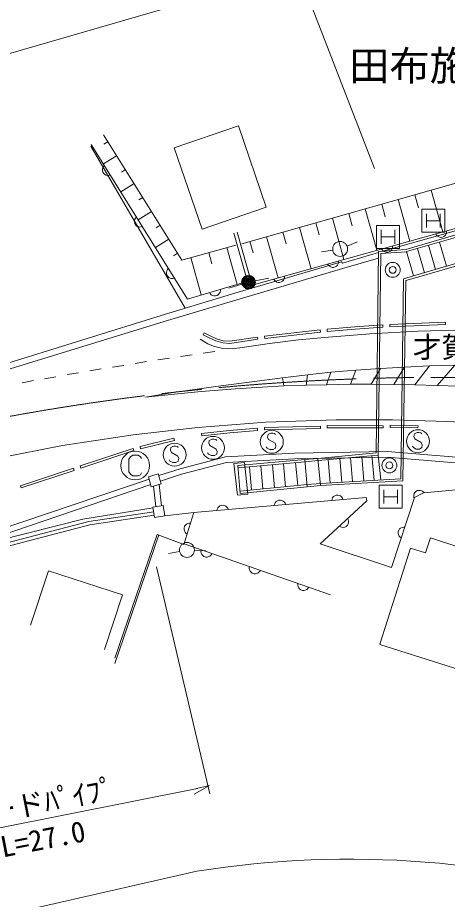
# Model space of a CAD drawing. Units: millimetres, scale not verified. Extents: x 40000 to 680000, y 20000 to 380000.
# Drawn here: x 181866 to 219287, y 264228 to 341062 of the extents above; entities that cross this region are included whole.
import ezdxf
from ezdxf.enums import TextEntityAlignment as Align

# ---------------------------------------------------------------- set-up
doc = ezdxf.new("R2010")
doc.units = ezdxf.units.MM
doc.header["$LTSCALE"] = 1000
doc.linetypes.add('CHAIN', pattern=[18.5, 12, -1.5, 3.5, -1.5])
for name, color, linetype, lineweight in [('M-BGD', 7, 'Continuous', 13), ('M-BGD-EXST', 7, 'Continuous', 13), ('M-BMK', 2, 'CHAIN', 13), ('M-STR-HTXT', 7, 'Continuous', 13), ('M-STR-STR1', 1, 'Continuous', 13), ('M-STR-STRC', 7, 'Continuous', 13)]:
    doc.layers.add(name, color=color, linetype=linetype, lineweight=lineweight)
doc.styles.add('ＭＳ ゴシック', font='')
doc.styles.get('ＭＳ ゴシック').set_extended_font_data('MS Gothic')

msp = doc.modelspace()

# ---------------------------------------------------------------- linework, layer by layer
at = {"layer": 'M-BGD'}
for p, q in [((201086, 331621), (195507, 329715)), ((203502, 324548), (201086, 331621)), ((196167, 319933), (189352, 330853)), ((188234, 329874), (196442, 315748)), ((196644, 316539), (188279, 330010)), ((189731, 330247), (189385, 330031)), ((195507, 329715), (197924, 322642)), ((190488, 329033), (189333, 328313)), ((189329, 328092), (189275, 327989)), ((189410, 328190), (189329, 328092)), ((189275, 327989), (189243, 327851)), ((189243, 327851), (189245, 327734)), ((189245, 327734), (189274, 327611)), ((189274, 327611), (189359, 327475)), ((189359, 327475), (189456, 327394)), ((189456, 327394), (189560, 327341)), ((189560, 327341), (189697, 327309)), ((189814, 327311), (189937, 327340)), ((191245, 327820), (190898, 327603)), ((189697, 327309), (189814, 327311)), ((192002, 326606), (190842, 325883)), ((220027, 326647), (201378, 321363)), ((217881, 326015), (218904, 322388)), ((192759, 325393), (192411, 325175)), ((215011, 325206), (216031, 321587)), ((216446, 325611), (216761, 324495)), ((197924, 322642), (203502, 324548)), ((212141, 324397), (213155, 320801)), ((213576, 324802), (213884, 323711)), ((192064, 323498), (192032, 323360)), ((192117, 323602), (192064, 323498)), ((192198, 323699), (192117, 323602)), ((193517, 324180), (192351, 323452)), ((209271, 323588), (210286, 319986)), ((210706, 323993), (211007, 322926)), ((192032, 323360), (192033, 323244)), ((192033, 323244), (192063, 323121)), ((192063, 323121), (192147, 322985)), ((192147, 322985), (192244, 322904)), ((192244, 322904), (192348, 322851)), ((192348, 322851), (192486, 322818)), ((192486, 322818), (192602, 322820)), ((192602, 322820), (192725, 322850)), ((194274, 322966), (193923, 322748)), ((202284, 317756), (221095, 322998)), ((206401, 322779), (207414, 319186)), ((207836, 323183), (208130, 322141)), ((213672, 320709), (221149, 322814)), ((201995, 317674), (200691, 322271)), ((202284, 317756), (200979, 322354)), ((203531, 321970), (204541, 318386)), ((204966, 322374), (205253, 321356)), ((218262, 322209), (218333, 322104)), ((218333, 322104), (218417, 322024)), ((218417, 322024), (218541, 321954)), ((218541, 321954), (218653, 321923)), ((218779, 321917), (218933, 321960)), ((218933, 321960), (219038, 322031)), ((219038, 322031), (219118, 322115)), ((219118, 322115), (219188, 322238)), ((219188, 322238), (219219, 322351)), ((219219, 322351), (219225, 322477)), ((195031, 321753), (193860, 321022)), ((200860, 321241), (196167, 319933)), ((202096, 321565), (202376, 320571)), ((210551, 321154), (211476, 321535)), ((214516, 321040), (214522, 321167)), ((218653, 321923), (218779, 321917)), ((195788, 320540), (195436, 320320)), ((198513, 320587), (198784, 319615)), ((200077, 321023), (200976, 317802)), ((209307, 320810), (208318, 320662)), ((213296, 320586), (210159, 319655)), ((213559, 320898), (213630, 320793)), ((213630, 320793), (213714, 320713)), ((213714, 320713), (213838, 320644)), ((213838, 320644), (213950, 320613)), ((213950, 320613), (214076, 320606)), ((214076, 320606), (214231, 320649)), ((214231, 320649), (214335, 320720)), ((214335, 320720), (214416, 320805)), ((214416, 320805), (214485, 320928)), ((214485, 320928), (214516, 321040)), ((196949, 320151), (197857, 316893)), ((210064, 319782), (200792, 317055)), ((209782, 319618), (209813, 319730)), ((209813, 319730), (209820, 319856)), ((210064, 319782), (210159, 319655)), ((213290, 320115), (210274, 319219)), ((194852, 319008), (194820, 318870)), ((194820, 318870), (194822, 318753)), ((194905, 319111), (194852, 319008)), ((194986, 319209), (194905, 319111)), ((210274, 319219), (200963, 316480)), ((202284, 317756), (201882, 319172)), ((208856, 319588), (208927, 319483)), ((208927, 319483), (209012, 319403)), ((209012, 319403), (209135, 319333)), ((209135, 319333), (209247, 319302)), ((209247, 319302), (209374, 319296)), ((209374, 319296), (209528, 319339)), ((209528, 319339), (209633, 319410)), ((209633, 319410), (209713, 319494)), ((209713, 319494), (209782, 319618)), ((194822, 318753), (194851, 318630)), ((194851, 318630), (194935, 318494)), ((194935, 318494), (195033, 318414)), ((195033, 318414), (195136, 318360)), ((195136, 318360), (195274, 318328)), ((195274, 318328), (195391, 318330)), ((195391, 318330), (195514, 318359)), ((202562, 318134), (203739, 318369)), ((204153, 318277), (204224, 318173)), ((204224, 318173), (204309, 318092)), ((204825, 318028), (204930, 318099)), ((204930, 318099), (205010, 318184)), ((205010, 318184), (205079, 318307)), ((205079, 318307), (205110, 318419)), ((205110, 318419), (205117, 318546)), ((201449, 317940), (196644, 316539)), ((199522, 317253), (199526, 317380)), ((201399, 317844), (200249, 317499)), ((201995, 317674), (201449, 317940)), ((204309, 318092), (204432, 318023)), ((204432, 318023), (204544, 317992)), ((204544, 317992), (204671, 317986)), ((204671, 317986), (204825, 318028)), ((200792, 317055), (194728, 315234)), ((198566, 317100), (198638, 316996)), ((198638, 316996), (198724, 316916)), ((198724, 316916), (198848, 316848)), ((198848, 316848), (198961, 316819)), ((198961, 316819), (199087, 316814)), ((199087, 316814), (199241, 316859)), ((199241, 316859), (199345, 316931)), ((199345, 316931), (199424, 317016)), ((199424, 317016), (199492, 317140)), ((199492, 317140), (199522, 317253)), ((200963, 316480), (194902, 314659)), ((194728, 315234), (177520, 309869)), ((194902, 314659), (177662, 309390)), ((212547, 313507), (208930, 313233)), ((216754, 313728), (212547, 313507)), ((221847, 313895), (216754, 313728)), ((198417, 312638), (197756, 313037)), ((206311, 312976), (203808, 312653)), ((208930, 313233), (206311, 312976)), ((198027, 311822), (199034, 311970)), ((198933, 312425), (198417, 312638)), ((199606, 312247), (198933, 312425)), ((200122, 312206), (199606, 312247)), ((200679, 312227), (200122, 312206)), ((201209, 312291), (200679, 312227)), ((203808, 312653), (201209, 312291)), ((194083, 311238), (195098, 311392)), ((196044, 311540), (197072, 311683)), ((188145, 310287), (189145, 310445)), ((190133, 310616), (191120, 310762)), ((192089, 310926), (193091, 311084)), ((211323, 310341), (213462, 310494)), ((212659, 309111), (213462, 310494)), ((213462, 310494), (215551, 310618)), ((214616, 309096), (215551, 310618)), ((215551, 310618), (217743, 310716)), ((216466, 309056), (217743, 310716)), ((217743, 310716), (219941, 310788)), ((218401, 309007), (219941, 310788)), ((184219, 309595), (185202, 309769)), ((186175, 309951), (187178, 310108)), ((199119, 308921), (204931, 309689)), ((204931, 309689), (207103, 309941)), ((205055, 308982), (204931, 309689)), ((206979, 309043), (207103, 309941)), ((207103, 309941), (209128, 310162)), ((208775, 309078), (209128, 310162)), ((209128, 310162), (211323, 310341)), ((210855, 309112), (211323, 310341)), ((182267, 309234), (183255, 309430)), ((195249, 308354), (199119, 308921)), ((203154, 308876), (200845, 308726)), ((205055, 308982), (203154, 308876)), ((206979, 309043), (205055, 308982)), ((208775, 309078), (206979, 309043)), ((210855, 309112), (208775, 309078)), ((212659, 309111), (210855, 309112)), ((214616, 309096), (212659, 309111)), ((216466, 309056), (214616, 309096)), ((218401, 309007), (216466, 309056)), ((220289, 308940), (218401, 309007)), ((193006, 307999), (195249, 308354)), ((195531, 308257), (193006, 307999)), ((197839, 308483), (195531, 308257)), ((200845, 308726), (197839, 308483)), ((203477, 305809), (197561, 305360)), ((209596, 306003), (203477, 305809)), ((214523, 306015), (209596, 306003)), ((219258, 305873), (214523, 306015)), ((219258, 305873), (224234, 305590)), ((197561, 305360), (191933, 304718)), ((191933, 304718), (185783, 303789)), ((185783, 303789), (179112, 302460)), ((196005, 301752), (199979, 302787)), ((199979, 302787), (205990, 303102)), ((205990, 303102), (214073, 303258)), ((206008, 302603), (214057, 302757)), ((214057, 302757), (219992, 302276)), ((214073, 303258), (220047, 302773)), ((196145, 301272), (200056, 302290)), ((200056, 302290), (206008, 302603)), ((201610, 302295), (200706, 302196)), ((200706, 302196), (201006, 299443)), ((201910, 299542), (201610, 302295)), ((194116, 301295), (193257, 301048)), ((194363, 300436), (194116, 301295)), ((194155, 301159), (196005, 301752)), ((194294, 300678), (196145, 301272)), ((193314, 300851), (177551, 295507)), ((193257, 301048), (193505, 300189)), ((193505, 300189), (194363, 300436)), ((193453, 300370), (177692, 295027)), ((193893, 298475), (193707, 300247)), ((194391, 298528), (194195, 300388)), ((216460, 299682), (216400, 299582)), ((216547, 299773), (216460, 299682)), ((216689, 299849), (216547, 299773)), ((216813, 299870), (216689, 299849)), ((216930, 299864), (216813, 299870)), ((217065, 299823), (216930, 299864)), ((217165, 299763), (217065, 299823)), ((217257, 299676), (217165, 299763)), ((223832, 300273), (217200, 299646)), ((212209, 299257), (197220, 297932)), ((201006, 299443), (201910, 299542)), ((204388, 298887), (204297, 298778)), ((204482, 298955), (204388, 298887)), ((204598, 299006), (204482, 298955)), ((204757, 299020), (204598, 299006)), ((204880, 298991), (204757, 299020)), ((204985, 298940), (204880, 298991)), ((205094, 298849), (204985, 298940)), ((208199, 295196), (212278, 298968)), ((209242, 299115), (209213, 298992)), ((209293, 299220), (209242, 299115)), ((209384, 299328), (209293, 299220)), ((209478, 299397), (209384, 299328)), ((209594, 299447), (209478, 299397)), ((209754, 299461), (209594, 299447)), ((209877, 299432), (209754, 299461)), ((209982, 299381), (209877, 299432)), ((210090, 299290), (209982, 299381)), ((210158, 299196), (210090, 299290)), ((210209, 299080), (210158, 299196)), ((212278, 298968), (212209, 299257)), ((214415, 293154), (216431, 299235)), ((216359, 299446), (216354, 299330)), ((216354, 299330), (216375, 299205)), ((216400, 299582), (216359, 299446)), ((217200, 299646), (216431, 299235)), ((187548, 297352), (193665, 298337)), ((193653, 298408), (194552, 298553)), ((193797, 297517), (193653, 298408)), ((194552, 298553), (194696, 297663)), ((199249, 298232), (199220, 298109)), ((199300, 298337), (199249, 298232)), ((199391, 298445), (199300, 298337)), ((199486, 298514), (199391, 298445)), ((199602, 298564), (199486, 298514)), ((199761, 298578), (199602, 298564)), ((199884, 298549), (199761, 298578)), ((199989, 298498), (199884, 298549)), ((200097, 298407), (199989, 298498)), ((200166, 298313), (200097, 298407)), ((200216, 298197), (200166, 298313)), ((204246, 298674), (204216, 298550)), ((204297, 298778), (204246, 298674)), ((205162, 298755), (205094, 298849)), ((205213, 298638), (205162, 298755)), ((167202, 292239), (187548, 297352)), ((193724, 298007), (188078, 297147)), ((193769, 297710), (188139, 296853)), ((194696, 297663), (193797, 297517)), ((194696, 297663), (197220, 297932)), ((196340, 295146), (197220, 297932)), ((210657, 297306), (210605, 297422)), ((188078, 297147), (182840, 295789)), ((188139, 296853), (182916, 295499)), ((196404, 296742), (196356, 296589)), ((196356, 296589), (196358, 296463)), ((196478, 296844), (196404, 296742)), ((196565, 296921), (196478, 296844)), ((196691, 296987), (196565, 296921)), ((196804, 297014), (196691, 296987)), ((196931, 297016), (196804, 297014)), ((209871, 296743), (209982, 296682)), ((209982, 296682), (210094, 296649)), ((210094, 296649), (210235, 296643)), ((210235, 296643), (210349, 296667)), ((210349, 296667), (210465, 296719)), ((210465, 296719), (210582, 296828)), ((210582, 296828), (210643, 296939)), ((210643, 296939), (210676, 297051)), ((210681, 297192), (210657, 297306)), ((210676, 297051), (210681, 297192)), ((215214, 296580), (215126, 296504)), ((215340, 296644), (215214, 296580)), ((215454, 296669), (215340, 296644)), ((215581, 296669), (215454, 296669)), ((194017, 296031), (190318, 285240)), ((194159, 295983), (190322, 284787)), ((194019, 296037), (196340, 295146)), ((196358, 296463), (196385, 296349)), ((196385, 296349), (196450, 296224)), ((196450, 296224), (196527, 296136)), ((196527, 296136), (196630, 296062)), ((215050, 296403), (214999, 296251)), ((214999, 296251), (215000, 296124)), ((215000, 296124), (215025, 296011)), ((215025, 296011), (215089, 295884)), ((215126, 296504), (215050, 296403)), ((215089, 295884), (215165, 295796)), ((182840, 295789), (177658, 294441)), ((182916, 295499), (177734, 294151)), ((196361, 295209), (209104, 290756)), ((214415, 293154), (208199, 295196)), ((215165, 295796), (215266, 295720)), ((217807, 295729), (217382, 294415)), ((220546, 294844), (217807, 295729)), ((195971, 294554), (194990, 294364)), ((197258, 294643), (198257, 294589)), ((197819, 294643), (197818, 294516)), ((197818, 294516), (197842, 294402)), ((197842, 294402), (197904, 294275)), ((197904, 294275), (197979, 294186)), ((198688, 294217), (198765, 294317)), ((216065, 294833), (213408, 286462)), ((216065, 294833), (217382, 294415)), ((197979, 294186), (198080, 294109)), ((198080, 294109), (198231, 294057)), ((198231, 294057), (198357, 294056)), ((198357, 294056), (198471, 294080)), ((198471, 294080), (198599, 294142)), ((198599, 294142), (198688, 294217)), ((182986, 288114), (184543, 292865)), ((184543, 292865), (190992, 290751)), ((202038, 293190), (202037, 293064)), ((202037, 293064), (202061, 292949)), ((202061, 292949), (202123, 292822)), ((202123, 292822), (202198, 292733)), ((202818, 292689), (202907, 292764)), ((202907, 292764), (202984, 292865)), ((202198, 292733), (202299, 292656)), ((202299, 292656), (202450, 292604)), ((202450, 292604), (202577, 292603)), ((202577, 292603), (202691, 292627)), ((202691, 292627), (202818, 292689)), ((206258, 291737), (206256, 291611)), ((206256, 291611), (206281, 291497)), ((206281, 291497), (206343, 291370)), ((206343, 291370), (206418, 291280)), ((206418, 291280), (206518, 291203)), ((206518, 291203), (206669, 291151)), ((206910, 291174), (207037, 291236)), ((207037, 291236), (207126, 291311)), ((207126, 291311), (207203, 291412)), ((190992, 290751), (189435, 286000)), ((206669, 291151), (206796, 291150)), ((206796, 291150), (206910, 291174)), ((213405, 286445), (224838, 282817))]:
    msp.add_line(p, q, dxfattribs=at)
for centre, radius in [((209950, 320907), 650), ((201974, 318016), 600), ((201974, 318016), 528), ((201974, 318016), 456), ((201974, 318016), 384), ((201974, 318016), 312), ((201974, 318016), 240), ((201974, 318016), 168), ((201974, 318016), 96), ((201974, 318016), 24), ((196609, 294679), 650)]:
    msp.add_circle(centre, radius, dxfattribs=at)
at = {"layer": 'M-BGD-EXST'}
for p, q in [((217057, 322364), (217057, 324364)), ((217057, 324364), (219057, 324364)), ((219057, 324364), (219057, 322364)), ((217457, 323964), (217457, 322764)), ((218657, 323964), (218657, 322764)), ((213127, 320958), (213127, 322958)), ((213127, 322958), (215127, 322958)), ((215127, 322958), (215127, 320958)), ((217457, 323364), (218657, 323364)), ((213527, 322558), (213527, 321358)), ((213527, 321958), (214727, 321958)), ((214727, 322558), (214727, 321358)), ((219057, 322364), (217057, 322364)), ((215127, 320958), (213127, 320958)), ((198798, 304337), (198558, 304217)), ((198958, 304337), (198798, 304337)), ((199118, 304297), (198958, 304337)), ((199198, 304217), (199118, 304297)), ((203678, 304741), (203638, 304501)), ((203638, 304501), (203718, 304301)), ((203918, 304861), (203678, 304741)), ((203718, 304301), (204278, 303981)), ((204078, 304861), (203918, 304861)), ((204238, 304821), (204078, 304861)), ((204318, 304741), (204238, 304821)), ((216412, 304792), (216372, 304552)), ((216372, 304552), (216452, 304352)), ((216652, 304912), (216412, 304792)), ((216452, 304352), (217012, 304032)), ((216812, 304912), (216652, 304912)), ((216972, 304872), (216812, 304912)), ((217052, 304792), (216972, 304872)), ((195213, 303612), (195173, 303372)), ((195453, 303732), (195213, 303612)), ((195613, 303732), (195453, 303732)), ((195773, 303692), (195613, 303732)), ((195853, 303612), (195773, 303692)), ((198558, 304217), (198518, 303977)), ((198518, 303977), (198598, 303777)), ((198598, 303777), (199158, 303457)), ((203598, 303541), (203518, 303661)), ((203838, 303421), (203598, 303541)), ((204318, 303541), (204118, 303421)), ((204278, 303981), (204358, 303781)), ((204358, 303781), (204318, 303541)), ((216332, 303592), (216252, 303712)), ((216572, 303472), (216332, 303592)), ((217052, 303592), (216852, 303472)), ((217012, 304032), (217092, 303832)), ((217092, 303832), (217052, 303592)), ((191704, 302786), (191554, 302586)), ((191904, 302936), (191704, 302786)), ((192354, 302936), (191904, 302936)), ((192554, 302786), (192354, 302936)), ((192654, 302636), (192554, 302786)), ((195173, 303372), (195253, 303172)), ((195253, 303172), (195813, 302852)), ((195813, 302852), (195893, 302652)), ((198478, 303017), (198398, 303137)), ((198718, 302897), (198478, 303017)), ((198998, 302897), (198718, 302897)), ((199198, 303017), (198998, 302897)), ((199158, 303457), (199238, 303257)), ((199238, 303257), (199198, 303017)), ((204118, 303421), (203838, 303421)), ((216852, 303472), (216572, 303472)), ((191554, 302586), (191554, 301486)), ((195133, 302412), (195053, 302532)), ((195373, 302292), (195133, 302412)), ((195653, 302292), (195373, 302292)), ((195853, 302412), (195653, 302292)), ((195893, 302652), (195853, 302412)), ((191554, 301486), (191704, 301286)), ((191704, 301286), (191904, 301136)), ((192354, 301136), (192554, 301236)), ((192554, 301236), (192654, 301386)), ((191904, 301136), (192354, 301136)), ((213356, 298318), (213356, 300318)), ((213356, 300318), (215356, 300318)), ((213756, 299918), (213756, 298718)), ((214956, 299918), (214956, 298718)), ((215356, 300318), (215356, 298318)), ((213756, 299318), (214956, 299318)), ((215356, 298318), (213356, 298318))]:
    msp.add_line(p, q, dxfattribs=at)
for centre, radius in [((203998, 304101), 1000), ((216732, 304152), 1000), ((198878, 303577), 1000), ((195533, 302972), 1000), ((192104, 302036), 1250)]:
    msp.add_circle(centre, radius, dxfattribs=at)
at = {"layer": 'M-BMK'}
msp.add_arc((218752, 100323), 209393, 86.96097, 106.57092, dxfattribs=at)
at = {"layer": 'M-STR-HTXT'}
for p, q in [((212942, 327918), (205933, 346015)), ((64742, 304057), (203661, 344477)), ((193960, 293201), (198589, 273436)), ((172273, 268869), (197530, 273894)), ((198588, 274159), (197232, 273392)), ((197454, 273879), (198588, 274159)), ((86149, 241249), (197484, 266689))]:
    msp.add_line(p, q, dxfattribs=at)
msp.add_arc((210803, 181710), 86017, 72.3558, 98.90765, dxfattribs=at)
at = {"layer": 'M-STR-STR1'}
for p, q in [((221245, 322487), (215676, 320861)), ((221493, 322351), (215732, 320669)), ((217650, 321229), (218263, 319118)), ((218610, 321509), (219222, 319399)), ((213074, 303128), (213297, 320685)), ((213271, 302945), (213494, 320499)), ((213297, 320685), (215676, 320861)), ((213494, 320499), (215733, 320665)), ((215732, 320669), (216345, 318557)), ((216690, 320949), (217303, 318838)), ((222114, 320245), (216343, 318557)), ((222170, 320053), (216400, 318365)), ((215464, 318294), (215226, 300876)), ((215662, 318144), (215423, 300687)), ((216343, 318557), (215464, 318294)), ((216400, 318365), (215662, 318144)), ((208016, 302657), (213074, 303128)), ((208035, 302458), (213271, 302945)), ((211832, 302811), (212023, 300694)), ((212719, 302894), (212912, 300744)), ((213271, 302945), (213501, 300778)), ((201034, 302028), (206870, 302547)), ((201040, 302028), (201258, 299607)), ((201052, 301829), (206889, 302348)), ((203043, 302006), (203224, 299998)), ((204060, 302096), (204240, 300096)), ((205024, 302182), (205204, 300190)), ((206074, 302275), (206252, 300291)), ((206870, 302547), (208016, 302657)), ((206870, 302547), (207084, 300171)), ((206889, 302348), (208035, 302458)), ((208016, 302657), (208245, 300279)), ((208910, 302540), (209091, 300527)), ((209923, 302634), (210108, 300585)), ((210842, 302719), (211030, 300637)), ((202048, 301917), (202229, 299902)), ((207066, 300370), (208231, 300479)), ((208231, 300479), (215226, 300876)), ((208245, 300279), (215423, 300687)), ((201240, 299806), (207066, 300370)), ((201258, 299607), (207084, 300171)), ((207084, 300171), (208245, 300279))]:
    msp.add_line(p, q, dxfattribs=at)
for centre, radius in [((214528, 319085), 650), ((214528, 319085), 300), ((214243, 302045), 650), ((214243, 302045), 300)]:
    msp.add_circle(centre, radius, dxfattribs=at)
at = {"layer": 'M-STR-STRC'}
for p, q in [((211240, 314124), (213661, 314281)), ((213661, 314281), (213674, 314081)), ((214276, 314309), (219128, 314521)), ((214285, 314109), (214276, 314309)), ((214285, 314109), (219137, 314321)), ((219128, 314521), (219137, 314321)), ((198118, 313590), (198030, 313410)), ((198118, 313590), (198626, 313341)), ((203372, 313300), (208203, 313850)), ((203394, 313101), (208226, 313651)), ((208203, 313850), (208226, 313651)), ((208813, 313921), (211240, 314124)), ((208830, 313722), (208813, 313921)), ((208830, 313722), (211255, 313925)), ((211255, 313925), (213674, 314081)), ((198030, 313410), (198541, 313160)), ((198541, 313160), (199114, 312891)), ((198626, 313341), (199184, 313079)), ((199114, 312891), (199729, 312713)), ((199184, 313079), (199764, 312912)), ((199764, 312912), (200349, 312873)), ((200349, 312873), (202745, 313228)), ((200357, 312672), (202775, 313030)), ((202745, 313228), (202775, 313030)), ((203372, 313300), (203394, 313101)), ((199729, 312713), (200357, 312672)), ((200319, 305091), (197886, 304820)), ((202745, 305292), (200319, 305091)), ((202761, 305093), (200338, 304892)), ((202745, 305292), (202761, 305093)), ((208237, 305464), (203364, 305355)), ((203364, 305355), (203368, 305155)), ((208242, 305264), (203368, 305155)), ((208237, 305464), (208242, 305264)), ((213690, 305505), (208823, 305516)), ((208823, 305516), (208823, 305316)), ((213690, 305305), (208823, 305316)), ((213690, 305505), (213690, 305305)), ((214296, 305538), (214293, 305338)), ((216730, 305306), (214293, 305338)), ((216733, 305506), (214296, 305538)), ((216733, 305506), (216730, 305306)), ((195481, 304422), (192522, 303683)), ((195481, 304422), (195529, 304228)), ((197886, 304820), (197908, 304621)), ((200338, 304892), (197908, 304621)), ((191932, 303524), (187314, 302000)), ((191995, 303334), (191932, 303524)), ((192522, 303683), (192570, 303489)), ((195529, 304228), (192570, 303489)), ((191995, 303334), (187377, 301810)), ((187314, 302000), (187377, 301810)), ((186724, 301800), (182113, 300270)), ((186787, 301611), (182176, 300080)), ((186787, 301611), (186724, 301800)), ((182113, 300270), (182176, 300080))]:
    msp.add_line(p, q, dxfattribs=at)

# ---------------------------------------------------------------- texts
at = {"layer": 'M-BGD', "style": 'ＭＳ ゴシック'}
msp.add_text('田布施西小学校', height=2566, dxfattribs=at).set_placement((210741, 334817), align=Align.BOTTOM_LEFT)
at = {"layer": 'M-STR-HTXT', "style": 'ＭＳ ゴシック'}
msp.add_text('才賀歩道橋', height=1833, dxfattribs=at).set_placement((216276, 310885), align=Align.BOTTOM_LEFT)
for s, p in [('ガードﾊﾟｲﾌﾟ ', (177101, 269847)), ('L=27.0', (180672, 267335))]:
    msp.add_text(s, height=1833, rotation=11.1, dxfattribs=at).set_placement(p, align=Align.BOTTOM_LEFT)

doc.saveas('drawing.dxf')
